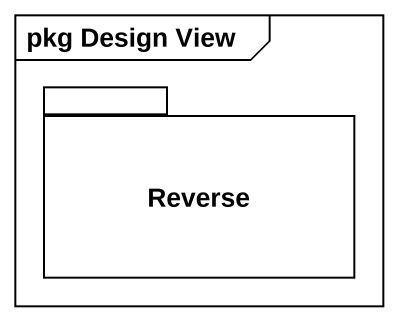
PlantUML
@startuml
mainframe pkg Design View
package Reverse {
}
@enduml
